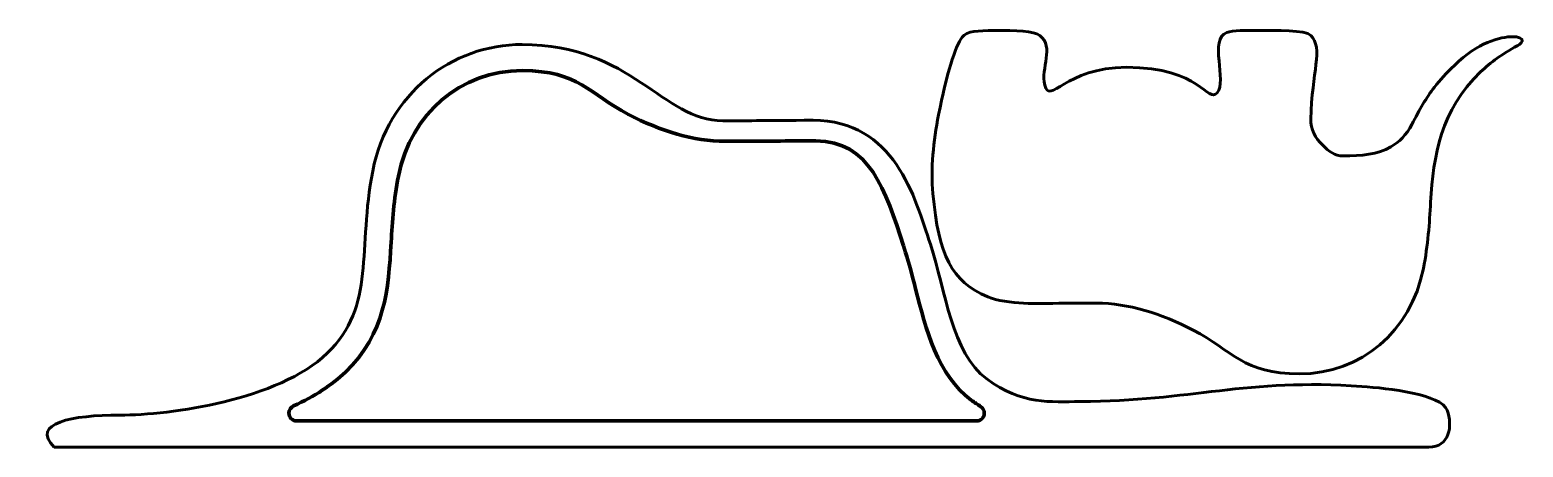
# Model space of a CAD drawing. Header units: inches. Extents: x 3 to 287, y -134 to -55.
import ezdxf

# ---------------------------------------------------------------- set-up
doc = ezdxf.new("R2010")
doc.units = ezdxf.units.IN
doc.header["$MEASUREMENT"] = 0
doc.layers.add('Shopbot', color=7, linetype='Continuous')

msp = doc.modelspace()

# ---------------------------------------------------------------- linework, layer by layer
at = {"layer": 'Shopbot', "color": 179, "lineweight": 60, "true_color": 0x231f20}
msp.add_open_spline([(262.21, -77.04), (263.8, -76.14), (265.15, -74.78), (266.2, -72.77), (267.69, -69.89), (268.93, -67.73), (270.53, -65.65), (270.53, -65.65), (270.53, -65.65), (270.53, -65.65), (271.58, -64.29), (272.78, -62.97), (274.31, -61.5), (278.8, -57.17), (282.91, -56.03), (285.61, -56.03), (286.3, -56.03), (287.43, -56.28), (287.27, -56.87), (287.15, -57.34), (286.26, -57.78), (286.26, -57.78), (283.54, -59.27), (281.22, -60.93), (279.31, -62.76), (271.63, -70.14), (270.33, -78.66), (269.79, -87.59), (269.55, -91.6), (269.3, -95.74), (268.41, -100.21), (266.02, -112.24), (256.52, -120.32), (244.78, -120.32), (234.02, -120.32), (232.02, -115.89), (224.52, -111.98), (218.4, -108.78), (212.13, -106.84), (206.09, -106.84), (203.44, -106.84), (200.75, -106.86), (197.75, -106.88), (195.8, -106.9), (188.98, -107.2), (185.32, -105.63), (178.39, -102.66), (176, -97.77), (174.86, -85.91), (174.41, -81.28), (175, -75.88), (175.96, -70.95), (177.42, -63.34), (179.16, -57.77), (180.43, -56.14), (181.43, -54.87), (183.47, -54.9), (186.53, -54.87), (190.85, -54.83), (194, -54.87), (195.27, -55.83), (198.1, -57.97), (195.39, -62.05), (196.2, -65.25), (197.2, -69.2), (200.04, -61.87), (211.77, -61.87), (226.06, -61.87), (227.24, -68.87), (229.11, -66.72), (230.97, -64.57), (227.51, -56.39), (230.91, -55.24), (232.18, -54.81), (234.33, -54.85), (237.14, -54.85), (240.2, -54.85), (245.9, -54.73), (246.94, -55.78), (249.39, -58.26), (247.12, -62.76), (246.94, -71.74), (246.9, -73.67), (247.83, -75.37), (249.15, -76.67), (250.43, -77.94), (251.5, -78.78), (253.09, -78.78), (256.6, -78.78), (259.71, -78.47), (262.21, -77.04)], degree=3, knots=[0, 0, 0, 0, 1, 1, 1, 2, 2, 2, 3, 3, 3, 4, 4, 4, 5, 5, 5, 6, 6, 6, 7, 7, 7, 8, 8, 8, 9, 9, 9, 10, 10, 10, 11, 11, 11, 12, 12, 12, 13, 13, 13, 14, 14, 14, 15, 15, 15, 16, 16, 16, 17, 17, 17, 18, 18, 18, 19, 19, 19, 20, 20, 20, 21, 21, 21, 22, 22, 22, 23, 23, 23, 24, 24, 24, 25, 25, 25, 26, 26, 26, 27, 27, 27, 28, 28, 28, 29, 29, 29, 30, 30, 30, 30], dxfattribs=at)
at = {"layer": 'Shopbot', "color": 32, "lineweight": 60, "true_color": 0xf05a28}
msp.add_open_spline([(7.31, -134.29), (2.68, -129.67), (10.75, -128.19), (19.83, -128.19), (29.5, -128.19), (50.09, -125.33), (59.39, -116.4), (68.69, -107.46), (65.13, -96.4), (68.06, -81.65), (70.99, -66.9), (83, -57.52), (96.58, -57.52), (117.41, -57.52), (123.43, -72.08), (134.79, -72.08), (140.74, -72.08), (142.56, -71.98), (152.04, -71.98), (167.47, -71.98), (171.47, -86.63), (174.4, -95.62), (177.33, -104.6), (178.41, -116.32), (185.15, -121.3), (191.89, -126.29), (197.36, -125.62), (202.93, -125.6), (224.26, -125.54), (234.63, -121.12), (256.65, -122.72), (261.74, -123.09), (271.88, -124.23), (272.96, -127.26), (274, -130.21), (273.45, -134.29), (269.44, -134.29), (265.44, -134.29), (11.08, -134.29), (7.31, -134.29)], degree=3, knots=[0, 0, 0, 0, 1, 1, 1, 2, 2, 2, 3, 3, 3, 4, 4, 4, 5, 5, 5, 6, 6, 6, 7, 7, 7, 8, 8, 8, 9, 9, 9, 10, 10, 10, 11, 11, 11, 12, 12, 12, 13, 13, 13, 13], dxfattribs=at)
at = {"layer": 'Shopbot', "color": 32, "lineweight": 120, "true_color": 0xf05a28}
msp.add_open_spline([(183.18, -129.31), (184.01, -129.31), (184.68, -128.64), (184.68, -127.81), (184.68, -127.28), (184.4, -126.81), (183.98, -126.54), (183.42, -126.18), (182.76, -125.74), (182.19, -125.31), (175.75, -120.55), (173.54, -111.84), (171.59, -104.14), (170.96, -101.66), (170.37, -99.31), (169.67, -97.16), (169.67, -97.16), (169.26, -95.91), (169.26, -95.91), (165.8, -85.18), (162.82, -75.89), (152.52, -75.89), (147.25, -75.89), (147.36, -75.92), (143.6, -75.94), (140.6, -75.96), (137.91, -75.98), (135.27, -75.98), (129.22, -75.98), (122.96, -74.04), (116.83, -70.85), (109.34, -66.94), (107.34, -62.51), (96.58, -62.51), (84.83, -62.51), (75.34, -70.59), (72.95, -82.62), (72.06, -87.09), (71.81, -91.23), (71.57, -95.23), (71.03, -104.17), (70.52, -112.61), (62.84, -119.99), (60.29, -122.44), (56.96, -124.61), (52.96, -126.44), (52.44, -126.67), (52.07, -127.2), (52.07, -127.81), (52.07, -128.64), (52.74, -129.31), (53.57, -129.31), (53.57, -129.31), (183.18, -129.31), (183.18, -129.31)], degree=3, knots=[0, 0, 0, 0, 1, 1, 1, 2, 2, 2, 3, 3, 3, 4, 4, 4, 5, 5, 5, 6, 6, 6, 7, 7, 7, 8, 8, 8, 9, 9, 9, 10, 10, 10, 11, 11, 11, 12, 12, 12, 13, 13, 13, 14, 14, 14, 15, 15, 15, 16, 16, 16, 17, 17, 17, 18, 18, 18, 18], dxfattribs=at)

doc.saveas('drawing.dxf')
